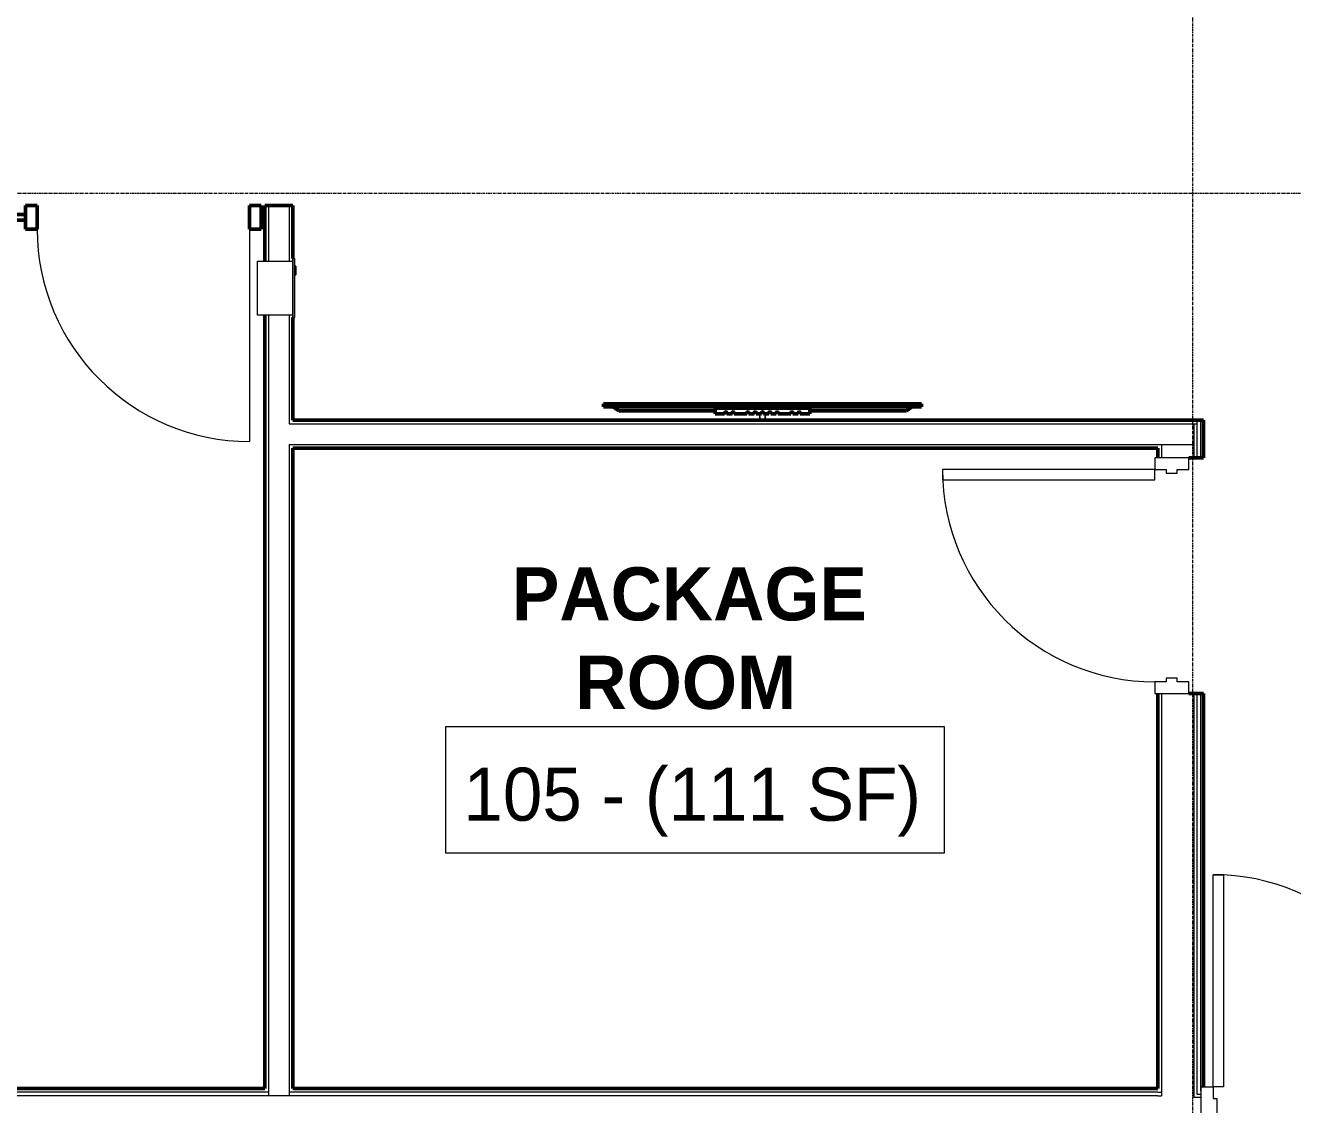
# Model space of a CAD drawing. Header units: inches. Extents: x -4235 to -464, y 9706 to 12425.
# Drawn here: x -3679.3 to -3464.4, y 11127.7 to 11310.7 of the extents above; entities that cross this region are included whole.
import ezdxf

# ---------------------------------------------------------------- set-up
doc = ezdxf.new("R2010")
doc.units = ezdxf.units.IN
doc.header["$MEASUREMENT"] = 0
doc.linetypes.add('Grid Line 1_2_', pattern=[0.875, 0.5, -0.125, 0.125, -0.125])
for name, color, linetype, lineweight in [('0-1', 7, 'Continuous', 5), ('0-3', 7, 'Continuous', 9), ('A-AREA-IDEN', 2, 'Continuous', 9), ('A-DOOR-1', 7, 'Continuous', 9), ('A-DOOR-2', 90, 'Continuous', 20), ('A-DOOR-FRAM-1', 90, 'Continuous', 20), ('A-GENM-1', 7, 'Continuous', 9), ('A-GENM-2', 250, 'Continuous', 50), ('A-GLAZ-CURT-1', 250, 'Continuous', 50), ('A-GLAZ-CWMG-2', 250, 'Continuous', 50), ('A-WALL-1', 250, 'Continuous', 50), ('A-WALL-2', 50, 'Continuous', 13), ('A-WALL-3', 10, 'Continuous', 9), ('A-WALL-4', 254, 'Continuous', 9), ('E-FIRE-1', 7, 'Continuous', 9), ('I-WALL-1', 250, 'Continuous', 50), ('I-WALL-2', 10, 'Continuous', 9), ('I-WALL-3', 254, 'Continuous', 9), ('S-GRID-1', 1, 'Grid Line 1_2_', 9)]:
    doc.layers.add(name, color=color, linetype=linetype, lineweight=lineweight)
doc.styles.add('Century Gothic', font='ufonts.com_century-gothic.ttf', dxfattribs={"height": 9})
doc.styles.add('Century Gothic_B', font='GOTHICB.TTF', dxfattribs={"height": 9})

# ---------------------------------------------------------------- blocks, each defined once
blk = doc.blocks.new('STOREFRONT DOOR - ALUM_ STILE W_ GLASS INSET-2189326-BACKGROUND - 1ST FLOOR')
at = {"layer": 'A-DOOR-1'}
blk.add_line((-18, 2), (-18, 38), dxfattribs=at)
blk.add_arc((-18, 2), 36, 0, 90, dxfattribs=at)
blk = doc.blocks.new('System Panel - Glazed-2151384-BACKGROUND - 1ST FLOOR')
at = {"layer": 'A-GLAZ-CURT-1'}
for p, q in [((16.4, 0.5), (-16.4, 0.5)), ((-16.4, 0.5), (-16.4, -0.5)), ((16.4, -0.5), (16.4, 0.5)), ((-16.4, -0.5), (16.4, -0.5))]:
    blk.add_line(p, q, dxfattribs=at)
blk = doc.blocks.new('Rectangular Mullion - 2_ x 4_ - EXTERIOR-2141107-BACKGROUND - 1ST FLOOR')
at = {"layer": 'A-GLAZ-CWMG-2'}
for p, q in [((-1, 2), (1, 2)), ((-1, -2), (-1, 2)), ((1, 2), (1, -2)), ((1, -2), (-1, -2))]:
    blk.add_line(p, q, dxfattribs=at)
blk = doc.blocks.new('HOLLOW METAL - COMMON_3-0 x 7-0 - WD DOOR-2191983-BACKGROUND - 1ST FLOOR')
at = {"layer": 'A-DOOR-1'}
blk.add_arc((18, 4.625), 36, 90, 180, dxfattribs=at)
at = {"layer": 'A-DOOR-2'}
for p, q in [((18, 40.625), (16.25, 40.625)), ((16.25, 40.625), (16.25, 4.625)), ((18, 4.625), (18, 40.625)), ((16.25, 4.625), (18, 4.625))]:
    blk.add_line(p, q, dxfattribs=at)
at = {"layer": 'A-DOOR-FRAM-1'}
for p, q in [((-18, 4.625), (-20, 4.625)), ((-20, 4.625), (-20, -1.125)), ((-18, 2.6875), (-18, 4.625)), ((18, 4.625), (18, 2.6875)), ((20, 4.625), (18, 4.625)), ((20, -1.125), (20, 4.625)), ((-17.375, 2.6875), (-18, 2.6875)), ((-17.375, 0.8125), (-17.375, 2.6875)), ((18, 2.6875), (17.375, 2.6875)), ((17.375, 2.6875), (17.375, 0.8125)), ((-18, -1.125), (-18, 0.8125)), ((-18, 0.8125), (-17.375, 0.8125)), ((17.375, 0.8125), (18, 0.8125)), ((18, 0.8125), (18, -1.125)), ((-20, -1.125), (-18, -1.125)), ((18, -1.125), (20, -1.125))]:
    blk.add_line(p, q, dxfattribs=at)
blk = doc.blocks.new('HOLLOW METAL - 1HR RATED-2191982-BACKGROUND - 1ST FLOOR')
at = {"layer": 'A-DOOR-1'}
blk.add_arc((18, -4.5), 36, 180, 270, dxfattribs=at)
at = {"layer": 'A-DOOR-2'}
for p, q in [((16.25, -4.5), (18, -4.5)), ((16.25, -40.5), (16.25, -4.5)), ((18, -4.5), (18, -40.5)), ((18, -40.5), (16.25, -40.5))]:
    blk.add_line(p, q, dxfattribs=at)
at = {"layer": 'A-DOOR-FRAM-1'}
for p, q in [((-20, 3.5), (-18, 3.5)), ((-20, -4.5), (-20, 3.5)), ((-18, 3.5), (-18, 1.5625)), ((18, 3.5), (20, 3.5)), ((18, 1.5625), (18, 3.5)), ((20, 3.5), (20, -4.5)), ((-18, 1.5625), (-17.375, 1.5625)), ((-17.375, 1.5625), (-17.375, -2.5625)), ((17.375, 1.5625), (18, 1.5625)), ((17.375, -2.5625), (17.375, 1.5625)), ((-18, -2.5625), (-18, -4.5)), ((-17.375, -2.5625), (-18, -2.5625)), ((18, -2.5625), (17.375, -2.5625)), ((18, -4.5), (18, -2.5625)), ((-18, -4.5), (-20, -4.5)), ((20, -4.5), (18, -4.5))]:
    blk.add_line(p, q, dxfattribs=at)
blk = doc.blocks.new('Rectangular Mullion - 2_ x 4_ - EXTERIOR-2140860-BACKGROUND - 1ST FLOOR')
at = {"layer": 'A-GLAZ-CWMG-2'}
for p, q in [((0, 2), (-2, 2)), ((-2, 2), (-2, -2)), ((0, -2), (0, 2)), ((-2, -2), (0, -2))]:
    blk.add_line(p, q, dxfattribs=at)
blk = doc.blocks.new('Sony TV - Sony TV-2182322-BACKGROUND - 1ST FLOOR')
at = {"layer": 'A-GENM-1'}
for p, q in [((3.59, -0.41), (3.97, -0.41)), ((4.84, -0.41), (5.21, -0.41)), ((7.33, -0.41), (7.7, -0.41)), ((8.57, -0.41), (8.95, -0.41)), ((8.66, -2.14), (8.63, -2.14)), ((8.75, -2.14), (8.66, -2.14)), ((8.94, -2.14), (8.95, -2.14)), ((9.82, -0.41), (10.19, -0.41)), ((9.9, -2.14), (9.91, -2.14)), ((10.32, -2.14), (10.01, -2.14)), ((10.64, -2.14), (10.32, -2.14)), ((11.02, -2.14), (10.64, -2.14)), ((11.06, -0.41), (11.44, -0.41)), ((11.54, -2.14), (11.11, -2.14)), ((11.65, -2.14), (11.54, -2.14)), ((11.73, -2.14), (11.65, -2.14)), ((12.1, -2.14), (11.73, -2.14)), ((12.31, -0.41), (12.68, -0.41)), ((14.8, -0.41), (15.17, -0.41)), ((16.05, -0.41), (16.42, -0.41))]:
    blk.add_line(p, q, dxfattribs=at)
at = {"layer": 'A-GENM-1', "flags": 128}
for points in [[(8.63, -2.14), (8.65, -2.14), (8.66, -2.14)], [(9.91, -2.14), (9.9, -2.14), (9.86, -2.14), (9.81, -2.14), (9.75, -2.14), (9.67, -2.14), (9.57, -2.14), (9.47, -2.14), (9.37, -2.14), (9.28, -2.14), (9.18, -2.14), (9.1, -2.14), (9.03, -2.14), (8.98, -2.14), (8.95, -2.14), (8.94, -2.14)]]:
    blk.add_lwpolyline(points, dxfattribs=at)
at = {"layer": 'A-GENM-1'}
for centre, radius, start, end in [((10, 0.16), 0.5, 90, 197.9116), ((8.64, -0.07), 0.931, 339.115, 14.3951), ((10, 0.16), 0.463, 360, 180), ((10, 0.16), 0.5, 342.0884, 90), ((11.36, -0.07), 0.931, 165.6049, 200.885)]:
    blk.add_arc(centre, radius, start, end, dxfattribs=at)
for points, knots in [([(8.63, -2.14), (8.5, -2.14), (8.3, -2.14), (7.99, -2.14), (7.96, -2.14)], [0, 0, 0, 0, 0.01859879, 0.03620202, 0.03620202, 0.03620202, 0.03620202]), ([(7.96, -2.14), (7.96, -2.14), (7.96, -2.14), (7.97, -2.14), (7.98, -2.14)], [0, 0, 0, 0, 0.005488089, 0.009094242, 0.009094242, 0.009094242, 0.009094242]), ([(8.78, -2.14), (8.78, -2.14), (8.79, -2.14), (8.78, -2.14), (8.75, -2.14), (8.74, -2.14)], [0.05740129, 0.05740129, 0.05740129, 0.05740129, 0.06084515, 0.06847637, 0.07305619, 0.07305619, 0.07305619, 0.07305619])]:
    blk.add_open_spline(points, degree=3, knots=knots, dxfattribs=at)
at = {"layer": 'A-GENM-2'}
for p, q in [((-16.94, -1.6), (-16.94, -2.14)), ((-16.59, -1.6), (-16.94, -1.6)), ((-16.94, -2.14), (-16.59, -2.14)), ((36.59, -1.6), (-16.59, -1.6)), ((-16.59, -1.6), (-16.59, -1.99)), ((-16.59, -2.14), (-16.59, -1.6)), ((36.59, -1.6), (-16.59, -1.6)), ((-16.59, -1.6), (-16.59, -2.14)), ((-16.59, -1.99), (36.59, -1.99)), ((36.59, -1.99), (-16.59, -1.99)), ((-16.59, -1.99), (-16.59, -2.14)), ((-16.59, -2.14), (36.59, -2.14)), ((-16.59, -2.14), (36.59, -2.14)), ((-14.39, -0.91), (-15.39, -1.61)), ((-15.39, -1.61), (1.97, -1.61)), ((1.97, -0.91), (-14.39, -0.91)), ((3.59, -0.41), (1.97, -0.41)), ((1.97, -0.41), (1.97, -1.38)), ((1.97, -1.61), (1.97, -0.91)), ((1.97, -1.38), (18.05, -1.38)), ((4.84, -0.41), (3.97, -0.41)), ((7.33, -0.41), (5.21, -0.41)), ((8.57, -0.41), (7.7, -0.41)), ((9.82, -0.41), (8.95, -0.41)), ((11.06, -0.41), (10.19, -0.41)), ((12.31, -0.41), (11.44, -0.41)), ((14.8, -0.41), (12.68, -0.41)), ((16.05, -0.41), (15.17, -0.41)), ((18.05, -0.41), (16.42, -0.41)), ((18.05, -1.38), (18.05, -0.41)), ((34.38, -0.91), (18.05, -0.91)), ((18.05, -0.91), (18.05, -1.61)), ((18.05, -1.61), (35.38, -1.61)), ((35.38, -1.61), (34.38, -0.91)), ((36.59, -1.99), (36.59, -1.6)), ((36.94, -1.6), (36.59, -1.6)), ((36.59, -1.6), (36.59, -2.14)), ((36.59, -2.14), (36.59, -1.6)), ((36.59, -2.14), (36.59, -1.99)), ((36.59, -2.14), (36.94, -2.14)), ((36.94, -2.14), (36.94, -1.6))]:
    blk.add_line(p, q, dxfattribs=at)
at = {"layer": 'A-GENM-2', "flags": 128}
for points in [[(3.97, -0.41), (3.96, -0.48), (3.95, -0.54), (3.93, -0.6), (3.9, -0.66), (3.87, -0.7), (3.84, -0.73), (3.8, -0.74), (3.76, -0.74), (3.72, -0.73), (3.68, -0.7), (3.65, -0.66), (3.63, -0.6), (3.61, -0.54), (3.6, -0.48), (3.59, -0.41)], [(5.21, -0.41), (5.21, -0.48), (5.19, -0.54), (5.18, -0.6), (5.15, -0.66), (5.12, -0.7), (5.08, -0.73), (5.04, -0.74), (5, -0.74), (4.97, -0.73), (4.93, -0.7), (4.9, -0.66), (4.87, -0.6), (4.85, -0.54), (4.84, -0.48), (4.84, -0.41)], [(7.7, -0.41), (7.7, -0.48), (7.69, -0.54), (7.67, -0.6), (7.64, -0.66), (7.61, -0.7), (7.57, -0.73), (7.53, -0.74), (7.5, -0.74), (7.46, -0.73), (7.42, -0.7), (7.39, -0.66), (7.36, -0.6), (7.34, -0.54), (7.33, -0.48), (7.33, -0.41)], [(8.95, -0.41), (8.94, -0.48), (8.93, -0.54), (8.91, -0.6), (8.89, -0.66), (8.85, -0.7), (8.82, -0.73), (8.78, -0.74), (8.74, -0.74), (8.7, -0.73), (8.67, -0.7), (8.64, -0.66), (8.61, -0.6), (8.59, -0.54), (8.58, -0.48), (8.57, -0.41)], [(10.19, -0.41), (10.19, -0.48), (10.18, -0.54), (10.16, -0.6), (10.13, -0.66), (10.1, -0.7), (10.06, -0.73), (10.03, -0.74), (9.99, -0.74), (9.95, -0.73), (9.91, -0.7), (9.88, -0.66), (9.85, -0.6), (9.83, -0.54), (9.82, -0.48), (9.82, -0.41)], [(11.44, -0.41), (11.43, -0.48), (11.42, -0.54), (11.4, -0.6), (11.38, -0.66), (11.34, -0.7), (11.31, -0.73), (11.27, -0.74), (11.23, -0.74), (11.19, -0.73), (11.16, -0.7), (11.13, -0.66), (11.1, -0.6), (11.08, -0.54), (11.07, -0.48), (11.06, -0.41)], [(12.68, -0.41), (12.68, -0.48), (12.67, -0.54), (12.65, -0.6), (12.62, -0.66), (12.59, -0.7), (12.55, -0.73), (12.52, -0.74), (12.48, -0.74), (12.44, -0.73), (12.4, -0.7), (12.37, -0.66), (12.35, -0.6), (12.33, -0.54), (12.31, -0.48), (12.31, -0.41)], [(15.17, -0.41), (15.17, -0.48), (15.16, -0.54), (15.14, -0.6), (15.11, -0.66), (15.08, -0.7), (15.05, -0.73), (15.01, -0.74), (14.97, -0.74), (14.93, -0.73), (14.89, -0.7), (14.86, -0.66), (14.84, -0.6), (14.82, -0.54), (14.8, -0.48), (14.8, -0.41)], [(16.42, -0.41), (16.42, -0.48), (16.4, -0.54), (16.38, -0.6), (16.36, -0.66), (16.33, -0.7), (16.29, -0.73), (16.25, -0.74), (16.21, -0.74), (16.18, -0.73), (16.14, -0.7), (16.11, -0.66), (16.08, -0.6), (16.06, -0.54), (16.05, -0.48), (16.05, -0.41)]]:
    blk.add_lwpolyline(points, dxfattribs=at)
blk = doc.blocks.new('104416 - Fire Extinguishers - Wall - Class A - Light - 2A-2205595-BACKGROUND - 1ST FLOOR')
at = {"layer": 'E-FIRE-1'}
for p, q in [((13.19, 2.63), (13.19, 2.37)), ((23.19, 2.63), (13.19, 2.63)), ((13.19, 2.63), (23.19, 2.63)), ((13.19, 2.63), (13.19, 2.37)), ((23.19, 2.37), (13.19, 2.37)), ((13.63, -3.62), (13.63, 2.37)), ((14.41, 2.63), (14.41, 2.88)), ((14.44, 2.88), (14.84, 2.88)), ((14.44, 2.63), (14.44, 2.88)), ((14.84, 2.88), (15.03, 2.88)), ((14.84, 2.63), (14.84, 2.88)), ((15.03, 2.88), (15.11, 2.88)), ((15.03, 2.63), (15.03, 2.88)), ((15.11, 2.88), (15.24, 2.88)), ((15.11, 2.63), (15.11, 2.88)), ((15.24, 2.88), (15.51, 2.88)), ((15.24, 2.63), (15.24, 2.88)), ((15.51, 2.88), (15.73, 2.88)), ((15.51, 2.63), (15.51, 2.88)), ((15.73, 2.88), (15.87, 2.88)), ((15.73, 2.63), (15.73, 2.88)), ((15.87, 2.88), (15.91, 2.88)), ((15.87, 2.63), (15.87, 2.88)), ((15.91, 2.63), (15.91, 2.88)), ((15.94, 2.63), (15.94, 2.88)), ((22.75, 2.37), (22.75, -3.62)), ((23.19, 2.37), (23.19, 2.63)), ((23.19, 2.37), (23.19, 2.63)), ((22.75, -3.62), (13.63, -3.62))]:
    blk.add_line(p, q, dxfattribs=at)
blk = doc.blocks.new('CTR - 1st Phase - Common Walls_rvt-1-BACKGROUND - 1ST FLOOR')
at = {"layer": 'A-WALL-1'}
for p, q in [((-3633.95, 11280.16), (-3638.7, 11280.16)), ((-3638.7, 11280.16), (-3638.7, 11270.73)), ((-3633.95, 11271.16), (-3633.95, 11280.16)), ((-3638.7, 11261.6), (-3638.7, 11130.44)), ((-3633.95, 11243.76), (-3633.95, 11261.16)), ((-3480.67, 11243.76), (-3633.95, 11243.76)), ((-3480.05, 11243.76), (-3480.67, 11243.76)), ((-3479.55, 11243.76), (-3480.05, 11243.76)), ((-3479.55, 11239.01), (-3479.55, 11243.76)), ((-3633.95, 11239.01), (-3487.3, 11239.01)), ((-3633.95, 11130.44), (-3633.95, 11239.01))]:
    blk.add_line(p, q, dxfattribs=at)
at = {"layer": 'A-WALL-2'}
for p, q in [((-3638.07, 11280.16), (-3638.07, 11270.73)), ((-3634.57, 11280.16), (-3634.57, 11270.73)), ((-3638.07, 11261.6), (-3638.07, 11130.44)), ((-3634.57, 11261.6), (-3634.57, 11243.14)), ((-3480.67, 11243.76), (-3480.67, 11243.14)), ((-3480.05, 11243.76), (-3480.05, 11239.01)), ((-3634.57, 11243.14), (-3633.95, 11243.14)), ((-3633.95, 11243.14), (-3481.17, 11243.14)), ((-3481.17, 11243.14), (-3480.67, 11243.14)), ((-3481.17, 11243.14), (-3480.67, 11243.14)), ((-3481.17, 11243.14), (-3481.17, 11239.64)), ((-3480.67, 11243.14), (-3480.67, 11239.01)), ((-3634.57, 11239.64), (-3633.95, 11239.64)), ((-3634.57, 11239.64), (-3634.57, 11130.44)), ((-3633.95, 11239.64), (-3486.67, 11239.64)), ((-3486.67, 11239.64), (-3481.17, 11239.64)), ((-3486.67, 11239.64), (-3481.17, 11239.64)), ((-3486.67, 11239.64), (-3486.67, 11239.01)), ((-3481.17, 11239.64), (-3481.17, 11239.01)), ((-3486.67, 11239.01), (-3486.67, 11237.39)), ((-3481.17, 11239.01), (-3481.17, 11237.39)), ((-3480.67, 11239.01), (-3480.67, 11237.39)), ((-3480.05, 11239.01), (-3480.05, 11237.39)), ((-3486.67, 11197.39), (-3486.67, 11129.81)), ((-3481.17, 11197.39), (-3481.17, 11128.94)), ((-3480.67, 11197.39), (-3480.67, 11129.44)), ((-3480.05, 11197.39), (-3480.05, 11130.06)), ((-3638.07, 11129.81), (-3822.72, 11129.81)), ((-3638.07, 11130.44), (-3638.07, 11129.81)), ((-3638.07, 11129.81), (-3638.07, 11129.19)), ((-3634.57, 11130.44), (-3634.57, 11129.81)), ((-3487.3, 11129.81), (-3634.57, 11129.81)), ((-3634.57, 11129.81), (-3634.57, 11129.19)), ((-3487.3, 11129.81), (-3486.67, 11129.81)), ((-3486.67, 11129.81), (-3486.67, 11129.19)), ((-3486.67, 11129.81), (-3486.67, 11129.19)), ((-3638.07, 11129.19), (-3822.72, 11129.19)), ((-3634.57, 11129.19), (-3638.07, 11129.19)), ((-3634.57, 11129.19), (-3638.07, 11129.19)), ((-3487.3, 11129.19), (-3634.57, 11129.19)), ((-3487.3, 11129.19), (-3486.67, 11129.19)), ((-3481.17, 11128.94), (-3480.67, 11128.94)), ((-3480.67, 11129.44), (-3480.05, 11129.44)), ((-3480.67, 11128.94), (-3479.92, 11128.94)), ((-3480.05, 11129.44), (-3479.92, 11129.44))]:
    blk.add_line(p, q, dxfattribs=at)
at = {"layer": 'A-WALL-3'}
for p, q in [((-3633.95, 11270.73), (-3633.95, 11271.16)), ((-3633.95, 11262.16), (-3633.95, 11264)), ((-3633.95, 11261.6), (-3633.95, 11262.16)), ((-3633.95, 11261.16), (-3633.95, 11261.6))]:
    blk.add_line(p, q, dxfattribs=at)
at = {"layer": 'A-WALL-4'}
for p, q in [((-3638.7, 11280.16), (-3633.95, 11280.16)), ((-3638.7, 11280.16), (-3638.7, 11270.73)), ((-3633.95, 11271.16), (-3633.95, 11280.16)), ((-3638.7, 11261.6), (-3638.7, 11130.44)), ((-3633.95, 11243.76), (-3633.95, 11261.16)), ((-3479.55, 11243.76), (-3633.95, 11243.76)), ((-3479.55, 11243.76), (-3479.55, 11239.01)), ((-3633.95, 11239.01), (-3487.3, 11239.01)), ((-3633.95, 11130.44), (-3633.95, 11239.01))]:
    blk.add_line(p, q, dxfattribs=at)
at = {"layer": 'I-WALL-1'}
for p, q in [((-3487.3, 11239.01), (-3487.3, 11237.39)), ((-3482.05, 11237.39), (-3479.55, 11237.39)), ((-3479.55, 11237.39), (-3479.55, 11239.01)), ((-3487.3, 11197.39), (-3487.3, 11130.44)), ((-3479.55, 11197.39), (-3482.05, 11197.39)), ((-3479.55, 11130.69), (-3479.55, 11197.39)), ((-3638.7, 11130.44), (-3822.72, 11130.44)), ((-3487.3, 11130.44), (-3633.95, 11130.44))]:
    blk.add_line(p, q, dxfattribs=at)
at = {"layer": 'I-WALL-2'}
for p, q in [((-3487.3, 11197.39), (-3482.05, 11197.39)), ((-3479.55, 11130.69), (-3479.92, 11130.69))]:
    blk.add_line(p, q, dxfattribs=at)
at = {"layer": 'I-WALL-3'}
for p, q in [((-3487.3, 11239.01), (-3487.3, 11237.39)), ((-3479.55, 11237.39), (-3482.05, 11237.39)), ((-3479.55, 11237.39), (-3479.55, 11239.01)), ((-3487.3, 11197.39), (-3487.3, 11130.44)), ((-3482.05, 11197.39), (-3479.55, 11197.39)), ((-3479.55, 11130.69), (-3479.55, 11197.39)), ((-3638.7, 11130.44), (-3822.72, 11130.44)), ((-3487.3, 11130.44), (-3633.95, 11130.44))]:
    blk.add_line(p, q, dxfattribs=at)
at = {"layer": '0-3'}
for name, p, rotation in [('System Panel - Glazed-2151384-BACKGROUND - 1ST FLOOR', (-3695.72, 11278.16), 180), ('STOREFRONT DOOR - ALUM_ STILE W_ GLASS INSET-2189326-BACKGROUND - 1ST FLOOR', (-3659.32, 11278.16), 180), ('104416 - Fire Extinguishers - Wall - Class A - Light - 2A-2205595-BACKGROUND - 1ST FLOOR', (-3636.32, 11284.35), 269.9999999999988), ('Sony TV - Sony TV-2182322-BACKGROUND - 1ST FLOOR', (-3544.32, 11244.42), 180), ('HOLLOW METAL - COMMON_3-0 x 7-0 - WD DOOR-2191983-BACKGROUND - 1ST FLOOR', (-3483.17, 11217.39), 89.99999999999902), ('HOLLOW METAL - 1HR RATED-2191982-BACKGROUND - 1ST FLOOR', (-3459.92, 11126.19), 180)]:
    blk.add_blockref(name, p, dxfattribs=dict(at, rotation=rotation))
at = {"layer": '0-3', "extrusion": (0, 0, -1)}
blk.add_blockref('Rectangular Mullion - 2_ x 4_ - EXTERIOR-2141107-BACKGROUND - 1ST FLOOR', (3678.32, 11278.16), dxfattribs=at)
at = {"layer": '0-3'}
blk.add_blockref('Rectangular Mullion - 2_ x 4_ - EXTERIOR-2140860-BACKGROUND - 1ST FLOOR', (-3639.32, 11278.16), dxfattribs=at)

msp = doc.modelspace()

# ---------------------------------------------------------------- linework, layer by layer
at = {"layer": 'A-AREA-IDEN', "flags": 128}
msp.add_lwpolyline([(-3608.04, 11191.84), (-3523.53, 11191.84), (-3523.53, 11170.34), (-3608.04, 11170.34)], close=True, dxfattribs=at)
at = {"layer": 'S-GRID-1'}
for p, q in [((-3481.32, 9836.18), (-3481.32, 12375.68)), ((-464.45, 11282.19), (-4185.7, 11282.19))]:
    msp.add_line(p, q, dxfattribs=at)

# ---------------------------------------------------------------- block references
at = {"layer": '0-1'}
msp.add_blockref('CTR - 1st Phase - Common Walls_rvt-1-BACKGROUND - 1ST FLOOR', (0, 0), dxfattribs=at)

# ---------------------------------------------------------------- texts
at = {"layer": 'A-AREA-IDEN', "char_height": 9, "attachment_point": 1}
for s, insert, width, style in [('PACKAGE', (-3596.8, 11218.81), 74.841, 'Century Gothic_B'), ('ROOM', (-3586.05, 11203.81), 49.086, 'Century Gothic_B'), ('105 - (111 SF)', (-3605.04, 11184.84), 94.839, 'Century Gothic')]:
    msp.add_mtext(s, dxfattribs=dict(at, insert=insert, width=width, style=style))

doc.saveas('drawing.dxf')
